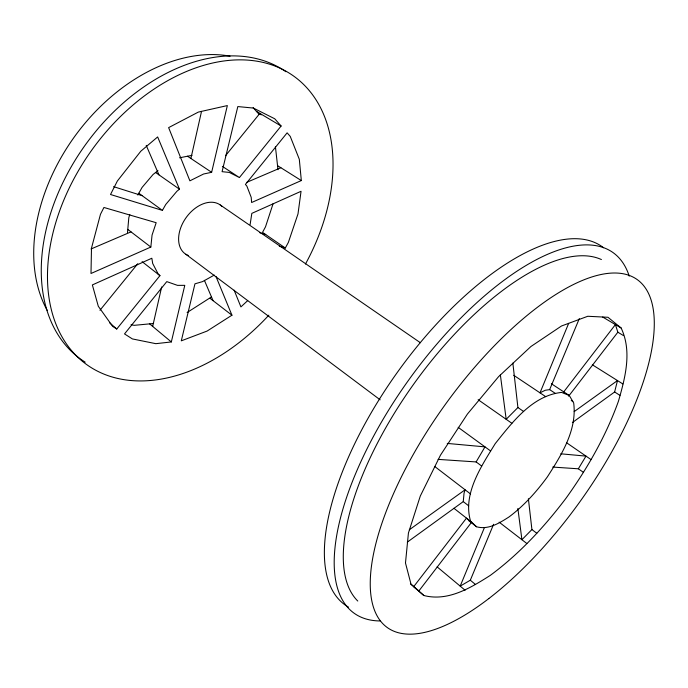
<?xml version="1.0" encoding="UTF-8"?>
<svg xmlns="http://www.w3.org/2000/svg" width="688" height="688" viewBox="0 0 688 688"><rect width="100%" height="100%" fill="white"/><g stroke="black" fill="none" stroke-linecap="round" stroke-linejoin="round"><path stroke-width="1.03" d="M127.504 232.441L128.828 217.571L129.808 214.518M407.287 542.153L463.256 501.612L464.047 493.21L465.097 489.787L409.326 529.769M150.835 247.052L152.057 235.098L156.176 222.706L103.931 207.475L100.474 214.286L91.487 248.127L90.997 273.489L150.835 247.052L127.779 229.396M250.114 224.598L251.825 213.375L301.052 191.29L297.999 213.908L288.367 242.4L285.314 248.024L279.268 246.175M190.903 158.481L201.524 111.379M152.676 326.413L161.654 286.956M211.637 172.31L227.341 105.574L198.333 112.092L168.629 127.624L189.888 180.832L203.622 173.995L211.637 172.31L187.514 156.228M171.329 341.945L184.78 285.348L177.513 285.374L166.771 281.616L124.519 333.921L132.388 338.926L155.841 343.673L171.329 341.945L149.623 323.876M572.382 422.57L614.625 391.979L617.48 380.567L574.196 411.596M273.084 203.708L265.508 226.825L262.532 232.372L285.314 248.024M568.658 323.369L540.003 392.839L545.249 390.259L549.643 389.623L555.311 393.364M484.378 527.696L460.186 586.124L470.317 580.216L493.606 524.265M549.643 389.623L579.313 318.604M438.075 459.378L476.122 461.932L484.988 446.873L447.252 443.416M137.806 195.031L142.081 187.428L153.063 174.494L157.965 170.633M162.394 210.39L165.756 204.465L176.928 191.247L179.473 189.191L157.647 136.938L140.799 151.231L117.373 180.996L110.519 194.506L162.394 210.39L138.813 193.251M552.739 467.075L578.35 468.795L585.995 456.118L560.746 453.805M418.743 591.13L471.28 522.656L466.473 518.133L413.703 586.649L423.825 595.507C448.043 601.759 470.583 587.879 490.243 575.417C519.492 553.806 544.277 526.974 566.155 498.043C587.569 468.124 605.965 435.994 618.417 401.285C625.211 377.66 632.238 351.465 621.135 327.995L607.968 317.28L587.776 316.274L561.503 325.992L530.93 346.511L498.568 376.68L467.41 414.056L440.475 455.172L420.282 496.074L408.431 533.019L405.481 562.999L410.994 584.103L423.825 595.507M568.615 396.202L617.85 332.209L615.407 324.59L563.747 391.859L564.762 393.579M116.771 328.993L159.951 275.656L158.274 274.185L152.684 263.47L151.842 258.241L92.364 284.927L98.289 306.246L112.634 326.353L116.771 328.993L109.71 322.904M239.415 177.556L281.108 126.016L274.744 118.783L253.399 108.068L237.824 106.571L222.078 171.673L229.285 172.421L239.415 177.556L222.37 166.376M99.958 310.271L137.772 263.71M225.518 155.72L259.866 113.382L261.225 114.896M528.384 498.731L531.91 529.554L521.917 539.719L517.866 508.458M569.32 395.523L561.606 392.409C532.314 395.531 512.379 422.26 495.248 443.597C481.626 465.802 462.413 493.907 470.583 521.177L476.526 526.767C488.368 530.113 499.419 523.052 509.017 516.955C523.921 505.792 536.425 491.877 547.373 476.879C561.399 455.017 577.215 430.077 573.68 402.962L569.32 395.523L551.389 383.741M512.861 363.101L517.909 407.537L506.179 419.31L500.365 374.84M247.68 300.63L240.912 306.9L234.152 290.198M187.102 312.541L211.465 296.941M216.006 276.559L231.942 315.207L207.14 331.048L181.297 340.835L194.953 283.817L202.53 281.624L214.286 275.08M301.327 180.557L251.627 202.513L251.197 197.31L246.854 186.078L245.41 184.427L287.12 132.844L290.241 136.396L299.306 159.263L301.327 180.557L277.539 165.636M91.04 248.979L131.012 231.873M246.88 182.286L280.885 167.734M179.516 157.793L192.038 155.342M153.605 323.498L134.134 325.338L131.064 324.667M113.572 186.663L142.124 195.659M259.643 232.656L265.731 234.574M602.705 317.039L621.135 327.995M256.4 111.31L281.108 126.016M617.85 332.209L623.517 335.606M592.334 364.769L622.838 383.938M614.625 391.979L619.931 395.351M571.264 400.485L572.837 401.525M513.721 375.287L545.696 396.641M517.909 407.537L523.611 411.458M566.8 442.909L591.052 459.593M220.272 204.981L420.351 342.701M155.591 172.507L179.473 189.191M578.35 468.795L583.364 472.303M478.151 399.702L511.872 423.292M458.174 427.343L490.613 450.967M476.122 461.932L481.695 466.068M185.863 254.268L380.137 399.823M531.91 529.554L536.803 533.269M434.85 466.584L470.558 493.975M209.986 298.291L231.942 315.207M499.144 522.158L526.802 543.486M463.256 501.612L468.657 505.8M142.098 261.655L159.951 275.656M453.925 508.277L471.762 522.287M468.795 520.696L476.526 526.767M470.317 580.216L475.219 584.267M437.112 566.86L465.105 590.227M410.461 583.854L418.837 591.069M253.15 107.698L259.127 114.354M146.234 145.4L158.945 174.847M204.413 280.36L213.074 300.673M275.406 146.604L277.995 169.695M47.18 310.314A165.025 115.868 -54.3 0 1 74.373 136.895A165.025 115.868 -54.3 0 1 230.076 56.175M268.827 315.19A177.538 120.993 -54.3 0 1 49.734 302.187A177.538 120.993 -54.3 0 1 222.336 61.206A177.538 120.993 -54.3 0 1 305.472 264.029M85.209 362.18A176.584 121.38 -54.3 0 1 82.569 148.849A176.584 121.38 -54.3 0 1 285.881 71.698M188.254 255.472A30.066 20.322 -54.3 0 1 185.622 218.328A30.066 20.322 -54.3 0 1 221.897 206.357M357.786 601.045A210.304 86.774 -54.3 0 1 413.196 384.833A210.304 86.774 -54.3 0 1 601.407 259.557M380.025 620.954A221.966 91.702 -54.3 0 1 409.807 378.477A221.966 91.702 -54.3 0 1 629.228 276.129M348.463 607.091A220.47 93.086 -54.3 0 1 396.133 374.074A220.47 93.086 -54.3 0 1 603.582 247.766M488.815 598.569A214.192 83.024 -54.3 0 0 645.37 287.98A214.192 83.024 -54.3 0 0 402.652 474.367A214.192 83.024 -54.3 0 0 488.815 598.569"/></g></svg>
